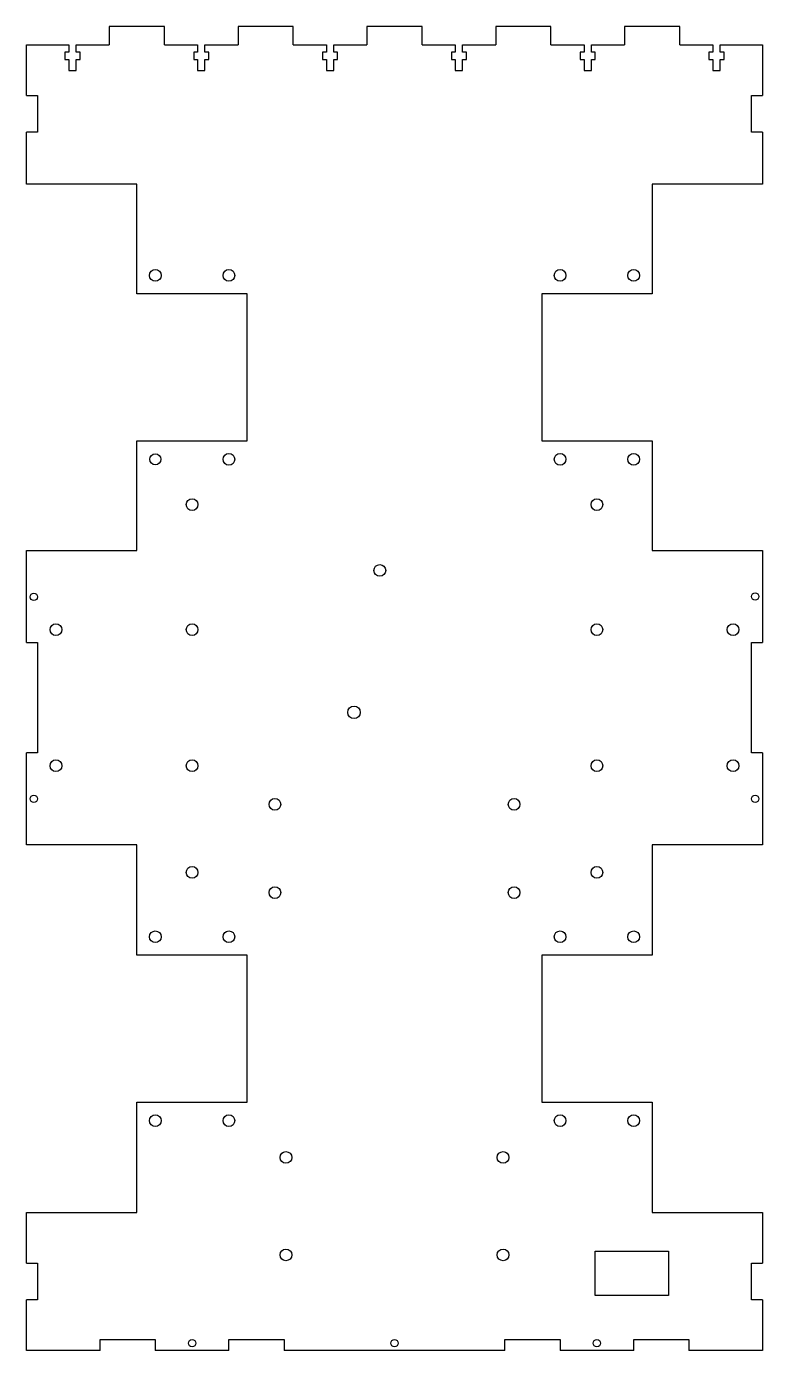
# Model space of a CAD drawing. Header units: millimetres. Extents: x -190 to 10, y -88 to 272.
import ezdxf

# ---------------------------------------------------------------- set-up
doc = ezdxf.new("R2010")
doc.units = ezdxf.units.MM

msp = doc.modelspace()

# ---------------------------------------------------------------- linework, layer by layer
at = {"color": 7, "linetype": 'Continuous', "lineweight": 25}
for p, q in [((-167.5, 272.5), (-167.5, 267.5)), ((-152.5, 272.5), (-167.5, 272.5)), ((-152.5, 267.5), (-152.5, 272.5)), ((-132.5, 272.5), (-132.5, 267.5)), ((-117.5, 272.5), (-132.5, 272.5)), ((-117.5, 267.5), (-117.5, 272.5)), ((-97.5, 272.5), (-97.5, 267.5)), ((-82.5, 272.5), (-97.5, 272.5)), ((-82.5, 267.5), (-82.5, 272.5)), ((-62.5, 272.5), (-62.5, 267.5)), ((-47.5, 272.5), (-62.5, 272.5)), ((-47.5, 267.5), (-47.5, 272.5)), ((-27.5, 272.5), (-27.5, 267.5)), ((-12.5, 272.5), (-27.5, 272.5)), ((-12.5, 267.5), (-12.5, 272.5)), ((-190, 253.75), (-190, 267.5)), ((-190, 267.5), (-178.5, 267.5)), ((-178.5, 267.5), (-178.5, 265.5)), ((-176.5, 265.5), (-176.5, 267.5)), ((-176.5, 267.5), (-167.5, 267.5)), ((-152.5, 267.5), (-143.5, 267.5)), ((-143.5, 267.5), (-143.5, 265.5)), ((-141.5, 265.5), (-141.5, 267.5)), ((-141.5, 267.5), (-132.5, 267.5)), ((-117.5, 267.5), (-108.5, 267.5)), ((-108.5, 267.5), (-108.5, 265.5)), ((-106.5, 265.5), (-106.5, 267.5)), ((-106.5, 267.5), (-97.5, 267.5)), ((-82.5, 267.5), (-73.5, 267.5)), ((-73.5, 267.5), (-73.5, 265.5)), ((-71.5, 265.5), (-71.5, 267.5)), ((-71.5, 267.5), (-62.5, 267.5)), ((-47.5, 267.5), (-38.5, 267.5)), ((-38.5, 267.5), (-38.5, 265.5)), ((-36.5, 265.5), (-36.5, 267.5)), ((-36.5, 267.5), (-27.5, 267.5)), ((-12.5, 267.5), (-3.5, 267.5)), ((-3.5, 267.5), (-3.5, 265.5)), ((-1.5, 265.5), (-1.5, 267.5)), ((-1.5, 267.5), (10, 267.5)), ((10, 267.5), (10, 253.75)), ((-178.5, 265.5), (-179.55, 265.5)), ((-179.55, 265.5), (-179.55, 263.5)), ((-179.55, 263.5), (-178.5, 263.5)), ((-178.5, 263.5), (-178.5, 260.5)), ((-175.45, 265.5), (-176.5, 265.5)), ((-176.5, 260.5), (-176.5, 263.5)), ((-176.5, 263.5), (-175.45, 263.5)), ((-175.45, 263.5), (-175.45, 265.5)), ((-143.5, 265.5), (-144.55, 265.5)), ((-144.55, 265.5), (-144.55, 263.5)), ((-144.55, 263.5), (-143.5, 263.5)), ((-143.5, 263.5), (-143.5, 260.5)), ((-140.45, 265.5), (-141.5, 265.5)), ((-141.5, 260.5), (-141.5, 263.5)), ((-141.5, 263.5), (-140.45, 263.5)), ((-140.45, 263.5), (-140.45, 265.5)), ((-108.5, 265.5), (-109.55, 265.5)), ((-109.55, 265.5), (-109.55, 263.5)), ((-109.55, 263.5), (-108.5, 263.5)), ((-108.5, 263.5), (-108.5, 260.5)), ((-105.45, 265.5), (-106.5, 265.5)), ((-106.5, 260.5), (-106.5, 263.5)), ((-106.5, 263.5), (-105.45, 263.5)), ((-105.45, 263.5), (-105.45, 265.5)), ((-73.5, 265.5), (-74.55, 265.5)), ((-74.55, 265.5), (-74.55, 263.5)), ((-74.55, 263.5), (-73.5, 263.5)), ((-73.5, 263.5), (-73.5, 260.5)), ((-70.45, 265.5), (-71.5, 265.5)), ((-71.5, 260.5), (-71.5, 263.5)), ((-71.5, 263.5), (-70.45, 263.5)), ((-70.45, 263.5), (-70.45, 265.5)), ((-39.55, 265.5), (-39.55, 263.5)), ((-38.5, 265.5), (-39.55, 265.5)), ((-39.55, 263.5), (-38.5, 263.5)), ((-38.5, 263.5), (-38.5, 260.5)), ((-35.45, 265.5), (-36.5, 265.5)), ((-36.5, 260.5), (-36.5, 263.5)), ((-36.5, 263.5), (-35.45, 263.5)), ((-35.45, 263.5), (-35.45, 265.5)), ((-3.5, 265.5), (-4.55, 265.5)), ((-4.55, 265.5), (-4.55, 263.5)), ((-4.55, 263.5), (-3.5, 263.5)), ((-3.5, 263.5), (-3.5, 260.5)), ((-0.45, 265.5), (-1.5, 265.5)), ((-1.5, 260.5), (-1.5, 263.5)), ((-1.5, 263.5), (-0.45, 263.5)), ((-0.45, 263.5), (-0.45, 265.5)), ((-178.5, 260.5), (-176.5, 260.5)), ((-143.5, 260.5), (-141.5, 260.5)), ((-108.5, 260.5), (-106.5, 260.5)), ((-73.5, 260.5), (-71.5, 260.5)), ((-38.5, 260.5), (-36.5, 260.5)), ((-3.5, 260.5), (-1.5, 260.5)), ((-190, 253.75), (-187, 253.75)), ((-187, 253.75), (-187, 243.75)), ((7, 253.75), (10, 253.75)), ((7, 243.75), (7, 253.75)), ((-187, 243.75), (-190, 243.75)), ((-190, 229.64), (-190, 243.75)), ((10, 243.75), (7, 243.75)), ((10, 243.75), (10, 229.64)), ((-160, 229.64), (-190, 229.64)), ((-160, 199.82), (-160, 229.64)), ((10, 229.64), (-20, 229.64)), ((-20, 229.64), (-20, 199.82)), ((-130, 199.82), (-160, 199.82)), ((-130, 159.82), (-130, 199.82)), ((-20, 199.82), (-50, 199.82)), ((-50, 199.82), (-50, 159.82)), ((-160, 159.82), (-130, 159.82)), ((-160, 130), (-160, 159.82)), ((-50, 159.82), (-20, 159.82)), ((-20, 159.82), (-20, 130)), ((-190, 130), (-160, 130)), ((-190, 105), (-190, 130)), ((-20, 130), (10, 130)), ((10, 130), (10, 105)), ((-190, 105), (-187, 105)), ((-187, 105), (-187, 75)), ((7, 105), (10, 105)), ((7, 75), (7, 105)), ((-187, 75), (-190, 75)), ((-190, 50), (-190, 75)), ((10, 75), (7, 75)), ((10, 75), (10, 50)), ((-160, 50), (-190, 50)), ((-160, 20), (-160, 50)), ((-20, 50), (-20, 20)), ((10, 50), (-20, 50)), ((-130, 20), (-160, 20)), ((-130, -20), (-130, 20)), ((-20, 20), (-50, 20)), ((-50, 20), (-50, -20)), ((-160, -20), (-130, -20)), ((-160, -50), (-160, -20)), ((-50, -20), (-20, -20)), ((-20, -20), (-20, -50)), ((-190, -50), (-160, -50)), ((-190, -63.75), (-190, -50)), ((-20, -50), (10, -50)), ((10, -50), (10, -63.75)), ((-35.5, -60.5), (-15.5, -60.5)), ((-35.5, -72.5), (-35.5, -60.5)), ((-15.5, -60.5), (-15.5, -72.5)), ((-190, -63.75), (-187, -63.75)), ((-187, -63.75), (-187, -73.75)), ((7, -63.75), (10, -63.75)), ((7, -73.75), (7, -63.75)), ((-187, -73.75), (-190, -73.75)), ((-190, -87.5), (-190, -73.75)), ((-15.5, -72.5), (-35.5, -72.5)), ((10, -73.75), (7, -73.75)), ((10, -73.75), (10, -87.5)), ((-170, -84.5), (-155, -84.5)), ((-170, -87.5), (-170, -84.5)), ((-155, -84.5), (-155, -87.5)), ((-135, -84.5), (-120, -84.5)), ((-135, -87.5), (-135, -84.5)), ((-120, -84.5), (-120, -87.5)), ((-60, -84.5), (-45, -84.5)), ((-60, -87.5), (-60, -84.5)), ((-45, -84.5), (-45, -87.5)), ((-25, -84.5), (-10, -84.5)), ((-25, -87.5), (-25, -84.5)), ((-10, -84.5), (-10, -87.5)), ((-170, -87.5), (-190, -87.5)), ((-135, -87.5), (-155, -87.5)), ((-60, -87.5), (-120, -87.5)), ((-25, -87.5), (-45, -87.5)), ((10, -87.5), (-10, -87.5))]:
    msp.add_line(p, q, dxfattribs=at)
for centre, radius in [((-155, 204.82), 1.6), ((-135, 204.82), 1.6), ((-45, 204.82), 1.6), ((-25, 204.82), 1.6), ((-155, 154.82), 1.5), ((-135, 154.82), 1.6), ((-45, 154.82), 1.6), ((-25, 154.82), 1.6), ((-145, 142.5), 1.6), ((-35, 142.5), 1.6), ((-94, 124.6), 1.6), ((-188, 117.4), 1), ((8, 117.5), 1), ((-182, 108.5), 1.6), ((-145, 108.5), 1.6), ((-35, 108.5), 1.6), ((2, 108.5), 1.6), ((-101, 86), 1.7), ((-182, 71.5), 1.6), ((-145, 71.5), 1.6), ((-35, 71.5), 1.6), ((2, 71.5), 1.6), ((-188, 62.5), 1), ((-122.5, 61), 1.6), ((-57.5, 61), 1.6), ((8, 62.5), 1), ((-145, 42.5), 1.6), ((-35, 42.5), 1.6), ((-122.5, 37), 1.6), ((-57.5, 37), 1.6), ((-155, 25), 1.6), ((-135, 25), 1.6), ((-45, 25), 1.6), ((-25, 25), 1.6), ((-155, -25), 1.6), ((-135, -25), 1.6), ((-45, -25), 1.6), ((-25, -25), 1.6), ((-119.5, -35), 1.6), ((-60.5, -35), 1.6), ((-119.5, -61.5), 1.6), ((-60.5, -61.5), 1.6), ((-145, -85.5), 1), ((-90, -85.5), 1), ((-35, -85.5), 1)]:
    msp.add_circle(centre, radius, dxfattribs=at)

doc.saveas('drawing.dxf')
